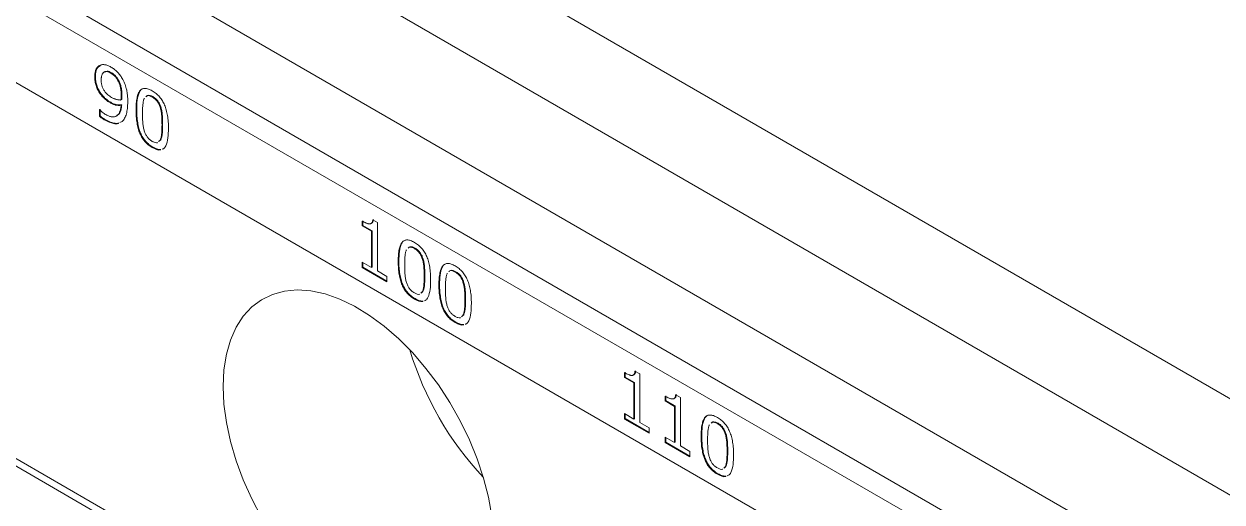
# Model space of a CAD drawing. Header units: millimetres. Extents: x 2 to 278, y 1 to 215.
# Drawn here: x 234.97 to 256.51, y 170.67 to 179.25 of the extents above; entities that cross this region are included whole.
import ezdxf

# ---------------------------------------------------------------- set-up
doc = ezdxf.new("R2010")
doc.units = ezdxf.units.MM

msp = doc.modelspace()

# ---------------------------------------------------------------- linework, layer by layer
at = {"color": 7, "linetype": 'Continuous', "lineweight": 0}
for p, q in [((198.208, 206.26), (268.919, 165.44)), ((196.711, 205.396), (267.422, 164.576)), ((194.077, 203.654), (264.788, 162.834)), ((193.718, 203.447), (264.429, 162.626)), ((196.711, 203.437), (267.422, 162.616)), ((193.718, 201.926), (264.429, 161.105)), ((193.718, 195.04), (264.429, 154.22)), ((193.838, 195.109), (264.548, 154.289)), ((236.42, 178.396), (236.405, 178.387)), ((236.54, 178.378), (236.528, 178.371)), ((236.238, 178.309), (236.25, 178.315)), ((236.661, 178.253), (236.649, 178.246)), ((236.337, 178), (236.349, 178.007)), ((236.727, 177.956), (236.715, 177.949)), ((237.284, 177.948), (237.272, 177.941)), ((236.323, 177.717), (236.328, 177.714)), ((236.323, 177.597), (236.323, 177.717)), ((236.335, 177.604), (236.335, 177.724)), ((236.514, 177.84), (236.526, 177.846)), ((236.725, 177.895), (236.713, 177.888)), ((236.713, 177.794), (236.725, 177.801)), ((236.981, 177.711), (236.993, 177.717)), ((237.425, 177.765), (237.413, 177.758)), ((236.323, 177.597), (236.335, 177.604)), ((236.424, 177.524), (236.436, 177.531)), ((236.624, 177.597), (236.639, 177.605)), ((236.732, 177.503), (236.69, 177.481)), ((237.459, 177.449), (237.448, 177.442)), ((237.387, 177.14), (237.414, 177.165)), ((237.399, 177.146), (237.426, 177.172)), ((237.426, 177.172), (237.414, 177.165)), ((237.272, 177.034), (237.284, 177.041)), ((237.485, 177.019), (237.463, 177.01)), ((241.048, 175.627), (241.048, 175.713)), ((241.048, 175.627), (241.06, 175.634)), ((241.217, 175.529), (241.048, 175.627)), ((241.06, 175.634), (241.06, 175.719)), ((241.229, 175.536), (241.06, 175.634)), ((241.238, 175.738), (241.323, 175.688)), ((241.323, 175.688), (241.323, 174.818)), ((241.217, 175.529), (241.229, 175.536)), ((241.217, 174.879), (241.217, 175.529)), ((241.229, 174.886), (241.229, 175.536)), ((241.998, 175.226), (241.986, 175.22)), ((241.048, 174.977), (241.217, 174.879)), ((241.048, 174.879), (241.048, 174.977)), ((241.06, 174.886), (241.06, 174.971)), ((241.695, 174.989), (241.707, 174.996)), ((242.139, 175.044), (242.127, 175.037)), ((241.048, 174.879), (241.06, 174.886)), ((241.493, 174.622), (241.048, 174.879)), ((241.493, 174.636), (241.06, 174.886)), ((241.217, 174.879), (241.229, 174.886)), ((241.323, 174.818), (241.493, 174.72)), ((241.493, 174.72), (241.493, 174.622)), ((242.174, 174.728), (242.162, 174.721)), ((242.731, 174.804), (242.719, 174.797)), ((242.427, 174.567), (242.439, 174.574)), ((242.871, 174.621), (242.859, 174.614)), ((241.986, 174.313), (241.998, 174.32)), ((242.101, 174.418), (242.128, 174.444)), ((242.113, 174.425), (242.14, 174.451)), ((242.14, 174.451), (242.128, 174.444)), ((242.199, 174.297), (242.177, 174.289)), ((242.906, 174.305), (242.894, 174.298)), ((242.719, 173.89), (242.731, 173.897)), ((242.833, 173.996), (242.86, 174.021)), ((242.845, 174.003), (242.872, 174.028)), ((242.872, 174.028), (242.86, 174.021)), ((242.931, 173.875), (242.909, 173.866)), ((245.762, 172.905), (245.762, 172.991)), ((245.774, 172.912), (245.774, 172.998)), ((245.952, 173.016), (246.037, 172.967)), ((245.762, 172.905), (245.774, 172.912)), ((245.931, 172.807), (245.762, 172.905)), ((245.943, 172.814), (245.774, 172.912)), ((245.931, 172.807), (245.943, 172.814)), ((245.931, 172.158), (245.931, 172.807)), ((245.943, 172.165), (245.943, 172.814)), ((246.037, 172.967), (246.037, 172.097)), ((246.494, 172.483), (246.494, 172.569)), ((246.506, 172.49), (246.506, 172.576)), ((246.684, 172.594), (246.77, 172.544)), ((246.77, 172.544), (246.77, 171.674)), ((246.494, 172.483), (246.506, 172.49)), ((246.663, 172.385), (246.494, 172.483)), ((246.675, 172.392), (246.506, 172.49)), ((246.663, 172.385), (246.675, 172.392)), ((246.663, 171.736), (246.663, 172.385)), ((246.675, 171.742), (246.675, 172.392)), ((245.762, 172.256), (245.931, 172.158)), ((245.762, 172.158), (245.762, 172.256)), ((245.762, 172.158), (245.774, 172.165)), ((246.207, 171.901), (245.762, 172.158)), ((245.774, 172.165), (245.774, 172.249)), ((246.207, 171.915), (245.774, 172.165)), ((245.931, 172.158), (245.943, 172.165)), ((246.037, 172.097), (246.207, 171.999)), ((246.207, 171.999), (246.207, 171.901)), ((247.445, 172.082), (247.433, 172.076)), ((247.585, 171.9), (247.574, 171.893)), ((246.494, 171.834), (246.663, 171.736)), ((246.494, 171.735), (246.494, 171.834)), ((246.494, 171.735), (246.506, 171.742)), ((246.939, 171.478), (246.494, 171.735)), ((246.506, 171.742), (246.506, 171.827)), ((246.939, 171.492), (246.506, 171.742)), ((246.663, 171.736), (246.675, 171.742)), ((247.141, 171.845), (247.153, 171.852)), ((246.77, 171.674), (246.939, 171.576)), ((246.939, 171.576), (246.939, 171.478)), ((247.62, 171.584), (247.608, 171.577)), ((247.547, 171.274), (247.574, 171.3)), ((247.559, 171.281), (247.586, 171.307)), ((247.586, 171.307), (247.574, 171.3)), ((247.433, 171.169), (247.445, 171.176)), ((247.645, 171.153), (247.623, 171.145))]:
    msp.add_line(p, q, dxfattribs=at)
at = {"color": 7, "linetype": 'Continuous', "lineweight": 0, "flags": 128}
for points in [[(243.376, 170.416), (243.317, 170.752), (243.23, 171.095), (243.116, 171.44), (242.976, 171.785), (242.811, 172.124), (242.624, 172.453), (242.418, 172.769), (242.194, 173.068), (241.955, 173.345), (241.704, 173.598), (241.444, 173.824), (241.179, 174.02), (240.911, 174.183), (240.644, 174.311), (240.382, 174.404), (240.126, 174.459), (239.881, 174.476), (239.649, 174.456), (239.433, 174.397), (239.236, 174.301), (239.06, 174.17), (238.907, 174.004), (238.78, 173.805), (238.679, 173.577), (238.606, 173.321), (238.562, 173.042), (238.548, 172.742)], [(238.548, 172.742), (238.562, 172.424), (238.606, 172.094), (238.679, 171.754), (238.78, 171.409), (238.907, 171.064), (239.06, 170.722), (239.236, 170.387)]]:
    msp.add_lwpolyline(points, dxfattribs=at)
at = {"color": 7, "linetype": 'Continuous', "lineweight": 0}
msp.add_arc((247.428, 175.062), 5.769, 196.7429, 223.2517, dxfattribs=at)
for points, knots in [([(236.238, 178.309), (236.238, 178.321), (236.239, 178.344), (236.243, 178.377), (236.249, 178.407), (236.259, 178.433), (236.271, 178.456), (236.285, 178.476), (236.302, 178.493), (236.322, 178.505), (236.344, 178.515), (236.367, 178.521), (236.391, 178.524), (236.416, 178.522), (236.443, 178.518), (236.471, 178.509), (236.499, 178.497), (236.519, 178.486), (236.529, 178.48)], [0, 0, 0, 0, 0.068808, 0.134894, 0.198823, 0.261213, 0.322258, 0.383604, 0.444976, 0.5078, 0.570453, 0.631475, 0.691657, 0.751428, 0.81167, 0.872995, 0.935485, 1, 1, 1, 1]), ([(236.25, 178.315), (236.253, 178.365), (236.259, 178.453), (236.312, 178.488), (236.335, 178.504)], [0, 0, 0, 0, 0.563738, 1, 1, 1, 1]), ([(236.528, 178.371), (236.521, 178.374), (236.508, 178.381), (236.49, 178.389), (236.472, 178.395), (236.456, 178.398), (236.441, 178.398), (236.426, 178.397), (236.413, 178.392), (236.401, 178.385), (236.39, 178.376), (236.381, 178.364), (236.372, 178.351), (236.366, 178.334), (236.361, 178.316), (236.358, 178.294), (236.355, 178.271), (236.355, 178.255), (236.355, 178.246)], [0, 0, 0, 0, 0.0664, 0.129299, 0.189853, 0.248171, 0.305265, 0.362059, 0.419307, 0.476952, 0.535694, 0.594811, 0.655407, 0.717853, 0.783187, 0.851677, 0.924069, 1, 1, 1, 1]), ([(236.54, 178.378), (236.511, 178.392), (236.465, 178.416), (236.434, 178.396), (236.422, 178.388)], [0, 0, 0, 0, 0.620673, 1, 1, 1, 1]), ([(236.649, 178.246), (236.644, 178.253), (236.636, 178.267), (236.622, 178.287), (236.608, 178.305), (236.593, 178.321), (236.577, 178.335), (236.561, 178.348), (236.545, 178.361), (236.533, 178.367), (236.528, 178.371)], [0, 0, 0, 0, 0.133378, 0.261302, 0.38458, 0.504996, 0.624536, 0.746057, 0.871024, 1, 1, 1, 1]), ([(236.529, 178.48), (236.539, 178.474), (236.559, 178.463), (236.587, 178.442), (236.615, 178.419), (236.642, 178.394), (236.667, 178.367), (236.69, 178.338), (236.713, 178.307), (236.726, 178.286), (236.732, 178.275)], [0, 0, 0, 0, 0.133994, 0.264455, 0.390804, 0.515497, 0.638466, 0.75869, 0.8788, 1, 1, 1, 1]), ([(236.661, 178.253), (236.656, 178.26), (236.648, 178.274), (236.634, 178.294), (236.62, 178.312), (236.605, 178.328), (236.589, 178.342), (236.573, 178.355), (236.557, 178.368), (236.545, 178.374), (236.54, 178.378)], [0, 0, 0, 0, 0.133378, 0.261302, 0.38458, 0.504996, 0.624536, 0.746057, 0.871024, 1, 1, 1, 1]), ([(236.337, 178), (236.329, 178.011), (236.314, 178.034), (236.293, 178.07), (236.276, 178.108), (236.262, 178.146), (236.251, 178.185), (236.244, 178.225), (236.239, 178.267), (236.238, 178.294), (236.238, 178.309)], [0, 0, 0, 0, 0.119167, 0.235377, 0.352073, 0.46967, 0.590983, 0.718444, 0.854856, 1, 1, 1, 1]), ([(236.349, 178.007), (236.341, 178.018), (236.326, 178.041), (236.305, 178.077), (236.288, 178.115), (236.274, 178.153), (236.263, 178.192), (236.256, 178.232), (236.251, 178.274), (236.25, 178.301), (236.25, 178.315)], [0, 0, 0, 0, 0.119167, 0.235377, 0.352073, 0.46967, 0.590983, 0.718444, 0.854856, 1, 1, 1, 1]), ([(236.355, 178.246), (236.355, 178.236), (236.355, 178.217), (236.358, 178.188), (236.363, 178.162), (236.369, 178.136), (236.378, 178.112), (236.39, 178.087), (236.404, 178.062), (236.415, 178.046), (236.42, 178.038)], [0, 0, 0, 0, 0.152367, 0.290896, 0.416723, 0.531364, 0.641668, 0.755417, 0.874207, 1, 1, 1, 1]), ([(236.715, 177.949), (236.715, 177.957), (236.715, 177.973), (236.714, 177.997), (236.713, 178.02), (236.711, 178.042), (236.709, 178.064), (236.706, 178.084), (236.702, 178.103), (236.696, 178.128), (236.689, 178.156), (236.677, 178.188), (236.664, 178.218), (236.654, 178.237), (236.649, 178.246)], [0, 0, 0, 0, 0.089163, 0.17424, 0.254598, 0.331071, 0.403006, 0.471317, 0.535348, 0.595917, 0.708353, 0.811903, 0.90851, 1, 1, 1, 1]), ([(236.727, 177.956), (236.727, 177.964), (236.727, 177.98), (236.726, 178.004), (236.725, 178.027), (236.723, 178.049), (236.721, 178.071), (236.717, 178.091), (236.714, 178.11), (236.708, 178.134), (236.701, 178.163), (236.689, 178.195), (236.676, 178.225), (236.666, 178.244), (236.661, 178.253)], [0, 0, 0, 0, 0.089163, 0.17424, 0.254598, 0.331071, 0.403006, 0.471317, 0.535348, 0.595917, 0.708353, 0.811903, 0.90851, 1, 1, 1, 1]), ([(236.732, 178.275), (236.74, 178.261), (236.756, 178.232), (236.776, 178.187), (236.793, 178.14), (236.804, 178.1), (236.813, 178.066), (236.818, 178.039), (236.822, 178.011), (236.826, 177.982), (236.829, 177.952), (236.831, 177.921), (236.832, 177.888), (236.832, 177.866), (236.832, 177.855)], [0, 0, 0, 0, 0.100416, 0.203695, 0.311007, 0.423686, 0.483412, 0.546231, 0.612803, 0.682806, 0.756369, 0.833608, 0.914641, 1, 1, 1, 1]), ([(236.514, 177.84), (236.506, 177.845), (236.489, 177.854), (236.465, 177.87), (236.443, 177.887), (236.421, 177.905), (236.4, 177.925), (236.379, 177.947), (236.358, 177.972), (236.344, 177.991), (236.337, 178)], [0, 0, 0, 0, 0.134454, 0.262158, 0.384585, 0.501992, 0.618365, 0.739237, 0.865843, 1, 1, 1, 1]), ([(236.526, 177.846), (236.518, 177.851), (236.501, 177.861), (236.477, 177.877), (236.455, 177.894), (236.433, 177.912), (236.412, 177.931), (236.391, 177.954), (236.37, 177.979), (236.356, 177.997), (236.349, 178.007)], [0, 0, 0, 0, 0.134454, 0.262158, 0.384585, 0.501992, 0.618365, 0.739237, 0.865843, 1, 1, 1, 1]), ([(236.42, 178.038), (236.425, 178.032), (236.433, 178.021), (236.447, 178.006), (236.461, 177.991), (236.481, 177.974), (236.508, 177.954), (236.53, 177.941), (236.542, 177.934)], [0, 0, 0, 0, 0.118869, 0.237695, 0.354309, 0.473711, 0.724943, 1, 1, 1, 1]), ([(236.542, 177.934), (236.549, 177.93), (236.564, 177.921), (236.586, 177.912), (236.608, 177.903), (236.63, 177.897), (236.652, 177.892), (236.673, 177.888), (236.694, 177.887), (236.707, 177.888), (236.713, 177.888)], [0, 0, 0, 0, 0.12111, 0.244691, 0.368351, 0.495659, 0.623114, 0.749439, 0.874326, 1, 1, 1, 1]), ([(236.713, 177.888), (236.714, 177.893), (236.714, 177.902), (236.715, 177.915), (236.715, 177.931), (236.715, 177.942), (236.715, 177.949)], [0, 0, 0, 0, 0.22062, 0.441241, 0.689744, 1, 1, 1, 1]), ([(236.725, 177.895), (236.725, 177.9), (236.726, 177.909), (236.727, 177.922), (236.727, 177.938), (236.727, 177.949), (236.727, 177.956)], [0, 0, 0, 0, 0.22062, 0.441241, 0.689744, 1, 1, 1, 1]), ([(236.981, 177.711), (236.981, 177.731), (236.981, 177.772), (236.985, 177.829), (236.99, 177.88), (236.998, 177.926), (237.008, 177.966), (237.02, 178.002), (237.034, 178.031), (237.051, 178.055), (237.07, 178.073), (237.091, 178.087), (237.116, 178.094), (237.142, 178.096), (237.171, 178.093), (237.203, 178.084), (237.237, 178.071), (237.26, 178.058), (237.272, 178.051)], [0, 0, 0, 0, 0.090625, 0.17535, 0.254088, 0.327393, 0.395789, 0.459102, 0.517906, 0.573174, 0.625499, 0.676328, 0.726617, 0.777206, 0.828961, 0.882801, 0.939626, 1, 1, 1, 1]), ([(236.993, 177.717), (236.994, 177.775), (236.996, 177.89), (237.029, 178.01), (237.064, 178.073), (237.084, 178.08), (237.085, 178.081)], [0, 0, 0, 0, 0.396443, 0.791858, 0.989729, 1, 1, 1, 1]), ([(237.272, 177.941), (237.256, 177.949), (237.223, 177.966), (237.179, 177.972), (237.164, 177.953), (237.158, 177.946)], [0, 0, 0, 0, 0.378927, 0.756845, 1, 1, 1, 1]), ([(237.284, 177.948), (237.268, 177.956), (237.235, 177.973), (237.191, 177.978), (237.176, 177.96), (237.17, 177.953)], [0, 0, 0, 0, 0.378927, 0.756845, 1, 1, 1, 1]), ([(237.272, 178.051), (237.285, 178.044), (237.308, 178.029), (237.343, 178.004), (237.375, 177.975), (237.404, 177.945), (237.431, 177.911), (237.455, 177.875), (237.476, 177.837), (237.495, 177.796), (237.511, 177.753), (237.526, 177.707), (237.538, 177.658), (237.548, 177.607), (237.555, 177.552), (237.56, 177.495), (237.564, 177.436), (237.564, 177.396), (237.564, 177.375)], [0, 0, 0, 0, 0.061032, 0.118504, 0.173116, 0.225322, 0.276001, 0.32667, 0.377985, 0.430681, 0.486391, 0.54544, 0.608778, 0.67676, 0.749332, 0.827388, 0.910869, 1, 1, 1, 1]), ([(237.413, 177.758), (237.41, 177.768), (237.403, 177.787), (237.391, 177.816), (237.376, 177.841), (237.36, 177.866), (237.341, 177.888), (237.321, 177.908), (237.297, 177.926), (237.281, 177.936), (237.272, 177.941)], [0, 0, 0, 0, 0.1302457, 0.2525793, 0.3704464, 0.4852394, 0.6008352, 0.723405, 0.8556277, 1, 1, 1, 1]), ([(237.425, 177.765), (237.422, 177.775), (237.415, 177.794), (237.403, 177.822), (237.388, 177.848), (237.372, 177.872), (237.353, 177.894), (237.333, 177.914), (237.309, 177.933), (237.293, 177.943), (237.284, 177.948)], [0, 0, 0, 0, 0.1302457, 0.2525793, 0.3704464, 0.4852394, 0.6008352, 0.723405, 0.8556277, 1, 1, 1, 1]), ([(236.328, 177.714), (236.331, 177.711), (236.338, 177.704), (236.348, 177.694), (236.361, 177.683), (236.379, 177.666), (236.406, 177.646), (236.428, 177.632), (236.439, 177.625)], [0, 0, 0, 0, 0.0854733, 0.1840259, 0.2946434, 0.420733, 0.6982049, 1, 1, 1, 1]), ([(236.439, 177.625), (236.449, 177.62), (236.469, 177.609), (236.497, 177.597), (236.524, 177.588), (236.549, 177.583), (236.572, 177.582), (236.594, 177.585), (236.614, 177.591), (236.632, 177.601), (236.649, 177.614), (236.663, 177.63), (236.676, 177.65), (236.687, 177.672), (236.697, 177.698), (236.704, 177.727), (236.71, 177.759), (236.712, 177.782), (236.713, 177.794)], [0, 0, 0, 0, 0.067981, 0.132625, 0.194517, 0.254069, 0.312162, 0.369376, 0.426441, 0.484091, 0.542751, 0.601683, 0.662164, 0.724508, 0.789072, 0.856073, 0.926317, 1, 1, 1, 1]), ([(236.713, 177.794), (236.704, 177.793), (236.688, 177.791), (236.663, 177.791), (236.638, 177.793), (236.615, 177.797), (236.591, 177.804), (236.566, 177.813), (236.541, 177.825), (236.523, 177.835), (236.514, 177.84)], [0, 0, 0, 0, 0.141395, 0.274048, 0.39918, 0.516681, 0.632245, 0.750788, 0.872929, 1, 1, 1, 1]), ([(236.725, 177.801), (236.716, 177.8), (236.7, 177.798), (236.675, 177.798), (236.65, 177.8), (236.627, 177.804), (236.603, 177.811), (236.578, 177.82), (236.553, 177.832), (236.535, 177.841), (236.526, 177.846)], [0, 0, 0, 0, 0.141395, 0.274048, 0.39918, 0.516681, 0.632245, 0.750788, 0.872929, 1, 1, 1, 1]), ([(236.633, 177.614), (236.644, 177.617), (236.681, 177.627), (236.711, 177.7), (236.72, 177.767), (236.725, 177.801)], [0, 0, 0, 0, 0.17588, 0.587477, 1, 1, 1, 1]), ([(236.832, 177.855), (236.832, 177.835), (236.831, 177.794), (236.826, 177.737), (236.819, 177.685), (236.808, 177.637), (236.794, 177.595), (236.777, 177.558), (236.756, 177.527), (236.74, 177.511), (236.732, 177.503)], [0, 0, 0, 0, 0.14421, 0.281908, 0.414032, 0.540851, 0.662698, 0.779049, 0.891148, 1, 1, 1, 1]), ([(237.284, 177.041), (237.272, 177.049), (237.248, 177.063), (237.214, 177.089), (237.182, 177.117), (237.153, 177.147), (237.126, 177.18), (237.102, 177.216), (237.081, 177.254), (237.062, 177.294), (237.045, 177.338), (237.031, 177.383), (237.019, 177.432), (237.01, 177.484), (237.002, 177.538), (236.996, 177.596), (236.993, 177.656), (236.993, 177.696), (236.993, 177.717)], [0, 0, 0, 0, 0.060973, 0.118388, 0.172874, 0.22467, 0.275401, 0.32568, 0.376549, 0.428972, 0.484148, 0.542887, 0.606162, 0.674011, 0.747103, 0.82563, 0.909854, 1, 1, 1, 1]), ([(237.131, 177.92), (237.127, 177.914), (237.121, 177.899), (237.114, 177.873), (237.108, 177.843), (237.104, 177.809), (237.101, 177.771), (237.099, 177.731), (237.098, 177.688), (237.097, 177.658), (237.097, 177.643)], [0, 0, 0, 0, 0.092932, 0.195517, 0.308519, 0.432509, 0.565434, 0.704477, 0.849094, 1, 1, 1, 1]), ([(237.448, 177.442), (237.447, 177.458), (237.447, 177.489), (237.446, 177.535), (237.444, 177.578), (237.441, 177.618), (237.437, 177.656), (237.431, 177.691), (237.423, 177.725), (237.417, 177.748), (237.413, 177.758)], [0, 0, 0, 0, 0.1596511, 0.3085656, 0.4461934, 0.5739691, 0.6921584, 0.8020565, 0.9040987, 1, 1, 1, 1]), ([(237.459, 177.449), (237.459, 177.465), (237.459, 177.496), (237.458, 177.542), (237.456, 177.585), (237.453, 177.625), (237.449, 177.662), (237.443, 177.698), (237.435, 177.732), (237.429, 177.754), (237.425, 177.765)], [0, 0, 0, 0, 0.1596511, 0.3085656, 0.4461934, 0.5739691, 0.6921584, 0.8020565, 0.9040987, 1, 1, 1, 1]), ([(236.424, 177.524), (236.414, 177.53), (236.396, 177.541), (236.37, 177.559), (236.345, 177.577), (236.33, 177.59), (236.323, 177.597)], [0, 0, 0, 0, 0.2764668, 0.5392125, 0.7811165, 1, 1, 1, 1]), ([(236.436, 177.531), (236.426, 177.537), (236.408, 177.547), (236.381, 177.566), (236.357, 177.584), (236.342, 177.597), (236.335, 177.604)], [0, 0, 0, 0, 0.2764668, 0.5392125, 0.7811165, 1, 1, 1, 1]), ([(236.666, 177.468), (236.664, 177.467), (236.64, 177.454), (236.558, 177.46), (236.474, 177.5), (236.424, 177.524)], [0, 0, 0, 0, 0.025332, 0.404819, 1, 1, 1, 1]), ([(236.673, 177.473), (236.667, 177.471), (236.648, 177.468), (236.623, 177.467), (236.597, 177.469), (236.576, 177.473), (236.555, 177.478), (236.533, 177.485), (236.51, 177.494), (236.486, 177.505), (236.461, 177.517), (236.444, 177.526), (236.436, 177.531)], [0.28, 0.28, 0.28, 0.28, 0.3495645, 0.468959, 0.5298199, 0.5921472, 0.6554225, 0.7206339, 0.7870735, 0.8559334, 0.9268521, 1, 1, 1, 1]), ([(237.272, 177.034), (237.26, 177.042), (237.236, 177.056), (237.202, 177.082), (237.17, 177.11), (237.141, 177.141), (237.114, 177.173), (237.09, 177.209), (237.069, 177.247), (237.05, 177.288), (237.033, 177.331), (237.019, 177.377), (237.007, 177.425), (236.998, 177.477), (236.99, 177.531), (236.984, 177.589), (236.981, 177.649), (236.981, 177.69), (236.981, 177.711)], [0, 0, 0, 0, 0.060973, 0.118388, 0.172874, 0.22467, 0.275401, 0.32568, 0.376549, 0.428972, 0.484148, 0.542887, 0.606162, 0.674011, 0.747103, 0.82563, 0.909854, 1, 1, 1, 1]), ([(237.097, 177.643), (237.097, 177.627), (237.098, 177.596), (237.099, 177.55), (237.101, 177.509), (237.103, 177.47), (237.107, 177.434), (237.113, 177.399), (237.12, 177.365), (237.127, 177.342), (237.13, 177.331)], [0, 0, 0, 0, 0.164101, 0.31475, 0.45075, 0.57345, 0.686482, 0.794892, 0.899373, 1, 1, 1, 1]), ([(237.13, 177.331), (237.133, 177.321), (237.139, 177.302), (237.152, 177.274), (237.166, 177.247), (237.182, 177.223), (237.201, 177.2), (237.222, 177.179), (237.247, 177.16), (237.264, 177.15), (237.272, 177.145)], [0, 0, 0, 0, 0.127933, 0.248979, 0.364498, 0.478623, 0.594752, 0.717986, 0.852152, 1, 1, 1, 1]), ([(237.414, 177.165), (237.417, 177.173), (237.423, 177.188), (237.431, 177.214), (237.436, 177.243), (237.441, 177.275), (237.444, 177.311), (237.446, 177.351), (237.447, 177.395), (237.447, 177.426), (237.448, 177.442)], [0, 0, 0, 0, 0.097892, 0.201849, 0.31108, 0.427473, 0.552815, 0.689917, 0.838949, 1, 1, 1, 1]), ([(237.426, 177.172), (237.429, 177.18), (237.435, 177.195), (237.443, 177.221), (237.448, 177.25), (237.453, 177.282), (237.456, 177.318), (237.458, 177.358), (237.459, 177.402), (237.459, 177.433), (237.459, 177.449)], [0, 0, 0, 0, 0.097892, 0.201849, 0.31108, 0.427473, 0.552815, 0.689917, 0.838949, 1, 1, 1, 1]), ([(237.564, 177.375), (237.563, 177.318), (237.56, 177.203), (237.529, 177.08), (237.487, 177.015), (237.459, 177.006), (237.451, 177.003)], [0, 0, 0, 0, 0.369511, 0.738082, 0.922494, 1, 1, 1, 1]), ([(237.272, 177.145), (237.289, 177.137), (237.321, 177.121), (237.358, 177.112), (237.369, 177.122), (237.369, 177.123)], [0, 0, 0, 0, 0.4820104, 0.9627625, 1, 1, 1, 1]), ([(237.426, 176.994), (237.423, 176.993), (237.382, 176.976), (237.325, 177.006), (237.272, 177.034)], [0, 0, 0, 0, 0.06744, 1, 1, 1, 1]), ([(237.429, 176.997), (237.424, 176.997), (237.41, 176.997), (237.385, 176.999), (237.354, 177.008), (237.32, 177.022), (237.296, 177.035), (237.284, 177.041)], [0.75, 0.75, 0.75, 0.75, 0.7778855, 0.8296186, 0.8834366, 0.9399256, 1, 1, 1, 1]), ([(241.048, 175.713), (241.059, 175.706), (241.084, 175.693), (241.115, 175.679), (241.139, 175.67), (241.156, 175.665), (241.169, 175.662), (241.178, 175.662), (241.181, 175.662)], [0, 0, 0, 0, 0.2620826, 0.5428247, 0.6807494, 0.8016023, 0.907794, 1, 1, 1, 1]), ([(241.181, 175.662), (241.185, 175.662), (241.193, 175.663), (241.204, 175.667), (241.213, 175.672), (241.221, 175.68), (241.228, 175.69), (241.233, 175.703), (241.236, 175.719), (241.237, 175.731), (241.238, 175.738)], [0, 0, 0, 0, 0.1225695, 0.2407062, 0.3540168, 0.4683527, 0.5852926, 0.709986, 0.8490289, 1, 1, 1, 1]), ([(241.208, 175.673), (241.212, 175.674), (241.225, 175.676), (241.244, 175.697), (241.247, 175.726), (241.25, 175.744)], [0, 0, 0, 0, 0.1397145, 0.4747054, 1, 1, 1, 1]), ([(241.695, 174.989), (241.695, 175.01), (241.695, 175.05), (241.699, 175.107), (241.704, 175.159), (241.712, 175.205), (241.722, 175.245), (241.734, 175.28), (241.748, 175.309), (241.765, 175.334), (241.784, 175.352), (241.805, 175.365), (241.83, 175.372), (241.856, 175.375), (241.885, 175.372), (241.917, 175.363), (241.951, 175.349), (241.974, 175.336), (241.986, 175.33)], [0, 0, 0, 0, 0.090625, 0.17535, 0.254088, 0.327393, 0.395789, 0.459102, 0.517906, 0.573174, 0.625499, 0.676328, 0.726617, 0.777206, 0.828961, 0.882801, 0.939626, 1, 1, 1, 1]), ([(241.707, 174.996), (241.708, 175.054), (241.71, 175.169), (241.743, 175.288), (241.778, 175.351), (241.798, 175.359), (241.799, 175.359)], [0, 0, 0, 0, 0.396443, 0.791858, 0.989729, 1, 1, 1, 1]), ([(241.845, 175.199), (241.842, 175.192), (241.835, 175.178), (241.828, 175.152), (241.822, 175.122), (241.818, 175.088), (241.815, 175.05), (241.813, 175.009), (241.812, 174.966), (241.812, 174.937), (241.811, 174.922)], [0, 0, 0, 0, 0.092932, 0.195517, 0.308519, 0.432509, 0.565434, 0.704477, 0.849094, 1, 1, 1, 1]), ([(241.986, 175.22), (241.97, 175.228), (241.937, 175.244), (241.893, 175.25), (241.878, 175.232), (241.872, 175.225)], [0, 0, 0, 0, 0.378927, 0.756845, 1, 1, 1, 1]), ([(241.998, 175.226), (241.982, 175.235), (241.949, 175.251), (241.905, 175.257), (241.89, 175.239), (241.884, 175.232)], [0, 0, 0, 0, 0.378927, 0.756845, 1, 1, 1, 1]), ([(241.986, 175.33), (241.999, 175.322), (242.022, 175.308), (242.057, 175.282), (242.089, 175.254), (242.118, 175.223), (242.145, 175.19), (242.169, 175.154), (242.19, 175.116), (242.209, 175.075), (242.225, 175.032), (242.24, 174.985), (242.252, 174.937), (242.262, 174.885), (242.269, 174.831), (242.274, 174.774), (242.278, 174.714), (242.278, 174.674), (242.278, 174.654)], [0, 0, 0, 0, 0.061032, 0.118504, 0.173116, 0.225322, 0.276001, 0.32667, 0.377985, 0.430681, 0.486391, 0.54544, 0.608778, 0.67676, 0.749332, 0.827388, 0.910869, 1, 1, 1, 1]), ([(242.127, 175.037), (242.124, 175.047), (242.117, 175.066), (242.105, 175.094), (242.09, 175.12), (242.074, 175.144), (242.055, 175.166), (242.035, 175.186), (242.011, 175.204), (241.995, 175.214), (241.986, 175.22)], [0, 0, 0, 0, 0.130246, 0.252579, 0.370446, 0.485239, 0.600835, 0.723405, 0.855628, 1, 1, 1, 1]), ([(242.139, 175.044), (242.136, 175.054), (242.129, 175.073), (242.117, 175.101), (242.102, 175.127), (242.086, 175.151), (242.067, 175.173), (242.047, 175.193), (242.023, 175.211), (242.007, 175.221), (241.998, 175.226)], [0, 0, 0, 0, 0.130246, 0.252579, 0.370446, 0.485239, 0.600835, 0.723405, 0.855628, 1, 1, 1, 1]), ([(241.986, 174.313), (241.974, 174.32), (241.951, 174.335), (241.916, 174.361), (241.884, 174.389), (241.855, 174.419), (241.828, 174.452), (241.804, 174.488), (241.783, 174.526), (241.764, 174.566), (241.747, 174.609), (241.733, 174.655), (241.721, 174.704), (241.712, 174.755), (241.704, 174.81), (241.699, 174.867), (241.695, 174.928), (241.695, 174.968), (241.695, 174.989)], [0, 0, 0, 0, 0.060973, 0.118388, 0.172874, 0.22467, 0.275401, 0.32568, 0.376549, 0.428972, 0.484148, 0.542887, 0.606162, 0.674011, 0.747103, 0.82563, 0.909854, 1, 1, 1, 1]), ([(241.998, 174.32), (241.986, 174.327), (241.962, 174.342), (241.928, 174.367), (241.896, 174.395), (241.867, 174.426), (241.84, 174.459), (241.816, 174.495), (241.795, 174.533), (241.776, 174.573), (241.759, 174.616), (241.745, 174.662), (241.733, 174.711), (241.724, 174.762), (241.716, 174.817), (241.71, 174.874), (241.707, 174.934), (241.707, 174.975), (241.707, 174.996)], [0, 0, 0, 0, 0.060973, 0.118388, 0.172874, 0.22467, 0.275401, 0.32568, 0.376549, 0.428972, 0.484148, 0.542887, 0.606162, 0.674011, 0.747103, 0.82563, 0.909854, 1, 1, 1, 1]), ([(241.811, 174.922), (241.811, 174.906), (241.812, 174.874), (241.813, 174.829), (241.815, 174.787), (241.817, 174.749), (241.821, 174.713), (241.827, 174.678), (241.834, 174.644), (241.841, 174.621), (241.844, 174.61)], [0, 0, 0, 0, 0.164101, 0.31475, 0.45075, 0.57345, 0.686482, 0.794892, 0.899373, 1, 1, 1, 1]), ([(242.162, 174.721), (242.161, 174.737), (242.161, 174.768), (242.16, 174.814), (242.158, 174.856), (242.155, 174.896), (242.151, 174.934), (242.145, 174.97), (242.137, 175.004), (242.131, 175.026), (242.127, 175.037)], [0, 0, 0, 0, 0.159651, 0.308566, 0.446193, 0.573969, 0.692158, 0.802057, 0.904099, 1, 1, 1, 1]), ([(242.174, 174.728), (242.173, 174.744), (242.173, 174.775), (242.172, 174.82), (242.17, 174.863), (242.167, 174.903), (242.163, 174.941), (242.157, 174.977), (242.149, 175.011), (242.143, 175.033), (242.139, 175.044)], [0, 0, 0, 0, 0.159651, 0.308566, 0.446193, 0.573969, 0.692158, 0.802057, 0.904099, 1, 1, 1, 1]), ([(242.427, 174.567), (242.427, 174.587), (242.427, 174.628), (242.431, 174.685), (242.436, 174.736), (242.444, 174.782), (242.454, 174.823), (242.466, 174.858), (242.48, 174.887), (242.497, 174.911), (242.516, 174.929), (242.537, 174.943), (242.562, 174.95), (242.588, 174.952), (242.617, 174.949), (242.649, 174.94), (242.683, 174.927), (242.706, 174.914), (242.719, 174.907)], [0, 0, 0, 0, 0.090625, 0.17535, 0.254088, 0.327393, 0.395789, 0.459102, 0.517906, 0.573174, 0.625499, 0.676328, 0.726617, 0.777206, 0.828961, 0.882801, 0.939626, 1, 1, 1, 1]), ([(242.439, 174.574), (242.44, 174.631), (242.442, 174.746), (242.475, 174.866), (242.51, 174.929), (242.53, 174.936), (242.531, 174.937)], [0, 0, 0, 0, 0.396443, 0.791858, 0.989729, 1, 1, 1, 1]), ([(242.128, 174.444), (242.131, 174.451), (242.137, 174.466), (242.145, 174.492), (242.151, 174.521), (242.155, 174.554), (242.158, 174.59), (242.16, 174.63), (242.161, 174.674), (242.161, 174.705), (242.162, 174.721)], [0, 0, 0, 0, 0.097892, 0.201849, 0.31108, 0.427473, 0.552815, 0.689917, 0.838949, 1, 1, 1, 1]), ([(242.14, 174.451), (242.143, 174.458), (242.149, 174.473), (242.157, 174.499), (242.163, 174.528), (242.167, 174.561), (242.17, 174.597), (242.172, 174.637), (242.173, 174.681), (242.173, 174.712), (242.174, 174.728)], [0, 0, 0, 0, 0.097892, 0.201849, 0.31108, 0.427473, 0.552815, 0.689917, 0.838949, 1, 1, 1, 1]), ([(242.577, 174.776), (242.574, 174.77), (242.567, 174.755), (242.56, 174.729), (242.554, 174.699), (242.55, 174.665), (242.547, 174.627), (242.545, 174.587), (242.544, 174.544), (242.544, 174.514), (242.544, 174.499)], [0, 0, 0, 0, 0.092932, 0.195517, 0.308519, 0.432509, 0.565434, 0.704477, 0.849094, 1, 1, 1, 1]), ([(242.719, 174.797), (242.702, 174.805), (242.669, 174.822), (242.625, 174.828), (242.61, 174.809), (242.605, 174.802)], [0, 0, 0, 0, 0.378927, 0.756845, 1, 1, 1, 1]), ([(242.731, 174.804), (242.714, 174.812), (242.681, 174.829), (242.637, 174.834), (242.622, 174.816), (242.617, 174.809)], [0, 0, 0, 0, 0.378927, 0.756845, 1, 1, 1, 1]), ([(242.719, 174.907), (242.731, 174.9), (242.755, 174.885), (242.789, 174.86), (242.821, 174.831), (242.85, 174.801), (242.877, 174.767), (242.901, 174.731), (242.922, 174.693), (242.941, 174.652), (242.958, 174.609), (242.972, 174.563), (242.984, 174.514), (242.994, 174.463), (243.001, 174.408), (243.007, 174.352), (243.01, 174.292), (243.01, 174.252), (243.01, 174.231)], [0, 0, 0, 0, 0.061032, 0.118504, 0.173116, 0.225322, 0.276001, 0.32667, 0.377985, 0.430681, 0.486391, 0.54544, 0.608778, 0.67676, 0.749332, 0.827388, 0.910869, 1, 1, 1, 1]), ([(242.859, 174.614), (242.856, 174.624), (242.849, 174.644), (242.837, 174.672), (242.822, 174.697), (242.806, 174.722), (242.788, 174.744), (242.767, 174.764), (242.743, 174.782), (242.727, 174.792), (242.719, 174.797)], [0, 0, 0, 0, 0.1302457, 0.2525793, 0.3704464, 0.4852394, 0.6008352, 0.723405, 0.8556277, 1, 1, 1, 1]), ([(242.871, 174.621), (242.868, 174.631), (242.861, 174.65), (242.849, 174.678), (242.834, 174.704), (242.818, 174.728), (242.8, 174.75), (242.779, 174.77), (242.755, 174.789), (242.739, 174.799), (242.731, 174.804)], [0, 0, 0, 0, 0.1302457, 0.2525793, 0.3704464, 0.4852394, 0.6008352, 0.723405, 0.8556277, 1, 1, 1, 1]), ([(241.844, 174.61), (241.847, 174.6), (241.854, 174.581), (241.866, 174.552), (241.88, 174.526), (241.896, 174.501), (241.915, 174.479), (241.936, 174.458), (241.961, 174.439), (241.978, 174.429), (241.986, 174.423)], [0, 0, 0, 0, 0.127933, 0.248979, 0.364498, 0.478623, 0.594752, 0.717986, 0.852152, 1, 1, 1, 1]), ([(242.278, 174.654), (242.277, 174.596), (242.274, 174.482), (242.243, 174.359), (242.201, 174.293), (242.173, 174.285), (242.165, 174.282)], [0, 0, 0, 0, 0.369511, 0.738082, 0.922494, 1, 1, 1, 1]), ([(242.719, 173.89), (242.706, 173.898), (242.683, 173.912), (242.648, 173.938), (242.616, 173.966), (242.587, 173.997), (242.56, 174.029), (242.536, 174.065), (242.515, 174.103), (242.496, 174.144), (242.48, 174.187), (242.465, 174.233), (242.453, 174.281), (242.444, 174.333), (242.436, 174.387), (242.431, 174.445), (242.427, 174.505), (242.427, 174.546), (242.427, 174.567)], [0, 0, 0, 0, 0.060973, 0.118388, 0.172874, 0.22467, 0.275401, 0.32568, 0.376549, 0.428972, 0.484148, 0.542887, 0.606162, 0.674011, 0.747103, 0.82563, 0.909854, 1, 1, 1, 1]), ([(242.731, 173.897), (242.718, 173.905), (242.695, 173.919), (242.66, 173.945), (242.628, 173.973), (242.599, 174.003), (242.572, 174.036), (242.548, 174.072), (242.527, 174.11), (242.508, 174.151), (242.491, 174.194), (242.477, 174.239), (242.465, 174.288), (242.456, 174.34), (242.448, 174.394), (242.443, 174.452), (242.439, 174.512), (242.439, 174.553), (242.439, 174.574)], [0, 0, 0, 0, 0.060973, 0.118388, 0.172874, 0.22467, 0.275401, 0.32568, 0.376549, 0.428972, 0.484148, 0.542887, 0.606162, 0.674011, 0.747103, 0.82563, 0.909854, 1, 1, 1, 1]), ([(242.544, 174.499), (242.544, 174.483), (242.544, 174.452), (242.545, 174.406), (242.547, 174.365), (242.549, 174.326), (242.553, 174.29), (242.559, 174.255), (242.566, 174.221), (242.573, 174.199), (242.576, 174.187)], [0, 0, 0, 0, 0.164101, 0.31475, 0.45075, 0.57345, 0.686482, 0.794892, 0.899373, 1, 1, 1, 1]), ([(242.894, 174.298), (242.894, 174.314), (242.893, 174.345), (242.892, 174.391), (242.89, 174.434), (242.887, 174.474), (242.883, 174.512), (242.877, 174.547), (242.869, 174.581), (242.863, 174.604), (242.859, 174.614)], [0, 0, 0, 0, 0.1596511, 0.3085656, 0.4461934, 0.5739691, 0.6921584, 0.8020565, 0.9040987, 1, 1, 1, 1]), ([(242.906, 174.305), (242.905, 174.321), (242.905, 174.352), (242.904, 174.398), (242.902, 174.441), (242.899, 174.481), (242.895, 174.518), (242.889, 174.554), (242.881, 174.588), (242.875, 174.61), (242.871, 174.621)], [0, 0, 0, 0, 0.1596511, 0.3085656, 0.4461934, 0.5739691, 0.6921584, 0.8020565, 0.9040987, 1, 1, 1, 1]), ([(241.986, 174.423), (242.003, 174.415), (242.035, 174.4), (242.072, 174.39), (242.083, 174.401), (242.083, 174.402)], [0, 0, 0, 0, 0.48201, 0.962763, 1, 1, 1, 1]), ([(242.14, 174.272), (242.137, 174.271), (242.096, 174.254), (242.04, 174.285), (241.986, 174.313)], [0, 0, 0, 0, 0.06744, 1, 1, 1, 1]), ([(242.143, 174.276), (242.138, 174.276), (242.124, 174.275), (242.099, 174.278), (242.068, 174.287), (242.034, 174.3), (242.011, 174.313), (241.998, 174.32)], [0.75, 0.75, 0.75, 0.75, 0.7778855, 0.8296186, 0.8834366, 0.9399256, 1, 1, 1, 1]), ([(242.86, 174.021), (242.863, 174.029), (242.87, 174.044), (242.877, 174.07), (242.883, 174.099), (242.887, 174.131), (242.89, 174.167), (242.892, 174.207), (242.893, 174.251), (242.894, 174.282), (242.894, 174.298)], [0, 0, 0, 0, 0.097892, 0.201849, 0.31108, 0.427473, 0.552815, 0.689917, 0.838949, 1, 1, 1, 1]), ([(242.872, 174.028), (242.875, 174.036), (242.881, 174.051), (242.889, 174.077), (242.895, 174.106), (242.899, 174.138), (242.902, 174.174), (242.904, 174.214), (242.905, 174.258), (242.905, 174.289), (242.906, 174.305)], [0, 0, 0, 0, 0.097892, 0.201849, 0.31108, 0.427473, 0.552815, 0.689917, 0.838949, 1, 1, 1, 1]), ([(242.576, 174.187), (242.579, 174.177), (242.586, 174.158), (242.598, 174.13), (242.612, 174.103), (242.628, 174.079), (242.647, 174.056), (242.668, 174.035), (242.693, 174.016), (242.71, 174.006), (242.719, 174.001)], [0, 0, 0, 0, 0.127933, 0.248979, 0.364498, 0.478623, 0.594752, 0.717986, 0.852152, 1, 1, 1, 1]), ([(243.01, 174.231), (243.009, 174.174), (243.006, 174.059), (242.976, 173.936), (242.934, 173.871), (242.905, 173.862), (242.897, 173.859)], [0, 0, 0, 0, 0.369511, 0.738082, 0.922494, 1, 1, 1, 1]), ([(242.719, 174.001), (242.735, 173.993), (242.767, 173.977), (242.804, 173.968), (242.815, 173.978), (242.815, 173.979)], [0, 0, 0, 0, 0.4820104, 0.9627625, 1, 1, 1, 1]), ([(242.872, 173.85), (242.869, 173.849), (242.828, 173.832), (242.772, 173.862), (242.719, 173.89)], [0, 0, 0, 0, 0.06744, 1, 1, 1, 1]), ([(242.875, 173.853), (242.871, 173.853), (242.856, 173.853), (242.831, 173.855), (242.8, 173.864), (242.766, 173.878), (242.743, 173.891), (242.731, 173.897)], [0.75, 0.75, 0.75, 0.75, 0.7778855, 0.8296186, 0.8834366, 0.9399256, 1, 1, 1, 1]), ([(245.762, 172.991), (245.774, 172.985), (245.798, 172.971), (245.829, 172.958), (245.853, 172.949), (245.87, 172.944), (245.883, 172.941), (245.892, 172.941), (245.895, 172.941)], [0, 0, 0, 0, 0.262083, 0.542825, 0.680749, 0.801602, 0.907794, 1, 1, 1, 1]), ([(245.895, 172.941), (245.899, 172.941), (245.907, 172.942), (245.918, 172.946), (245.927, 172.951), (245.935, 172.959), (245.942, 172.969), (245.947, 172.982), (245.95, 172.998), (245.951, 173.01), (245.952, 173.016)], [0, 0, 0, 0, 0.122569, 0.240706, 0.354017, 0.468353, 0.585293, 0.709986, 0.849029, 1, 1, 1, 1]), ([(245.922, 172.952), (245.926, 172.952), (245.939, 172.955), (245.958, 172.975), (245.961, 173.005), (245.964, 173.023)], [0, 0, 0, 0, 0.139714, 0.474705, 1, 1, 1, 1]), ([(246.494, 172.569), (246.506, 172.562), (246.53, 172.549), (246.561, 172.535), (246.585, 172.526), (246.602, 172.521), (246.616, 172.518), (246.624, 172.518), (246.627, 172.518)], [0, 0, 0, 0, 0.2620826, 0.5428247, 0.6807494, 0.8016023, 0.907794, 1, 1, 1, 1]), ([(246.627, 172.518), (246.631, 172.518), (246.639, 172.519), (246.65, 172.523), (246.659, 172.529), (246.667, 172.536), (246.674, 172.546), (246.679, 172.559), (246.682, 172.575), (246.683, 172.587), (246.684, 172.594)], [0, 0, 0, 0, 0.1225695, 0.2407062, 0.3540168, 0.4683527, 0.5852926, 0.709986, 0.8490289, 1, 1, 1, 1]), ([(246.654, 172.529), (246.658, 172.53), (246.671, 172.532), (246.69, 172.553), (246.694, 172.582), (246.696, 172.601)], [0, 0, 0, 0, 0.1397145, 0.4747054, 1, 1, 1, 1]), ([(247.141, 171.845), (247.141, 171.866), (247.141, 171.907), (247.145, 171.963), (247.15, 172.015), (247.158, 172.061), (247.168, 172.101), (247.18, 172.136), (247.194, 172.165), (247.211, 172.19), (247.23, 172.208), (247.251, 172.221), (247.276, 172.228), (247.302, 172.231), (247.331, 172.228), (247.363, 172.219), (247.397, 172.205), (247.42, 172.193), (247.433, 172.186)], [0, 0, 0, 0, 0.090625, 0.17535, 0.254088, 0.327393, 0.395789, 0.459102, 0.517906, 0.573174, 0.625499, 0.676328, 0.726617, 0.777206, 0.828961, 0.882801, 0.939626, 1, 1, 1, 1]), ([(247.153, 171.852), (247.154, 171.91), (247.156, 172.025), (247.189, 172.144), (247.224, 172.207), (247.244, 172.215), (247.245, 172.215)], [0, 0, 0, 0, 0.396443, 0.791858, 0.989729, 1, 1, 1, 1]), ([(247.433, 172.186), (247.445, 172.178), (247.469, 172.164), (247.503, 172.138), (247.535, 172.11), (247.564, 172.079), (247.591, 172.046), (247.615, 172.01), (247.636, 171.972), (247.655, 171.931), (247.672, 171.888), (247.686, 171.842), (247.698, 171.793), (247.708, 171.741), (247.715, 171.687), (247.721, 171.63), (247.724, 171.57), (247.724, 171.53), (247.724, 171.51)], [0, 0, 0, 0, 0.0610324, 0.1185041, 0.1731157, 0.2253216, 0.2760008, 0.3266701, 0.377985, 0.4306815, 0.4863913, 0.5454405, 0.6087782, 0.6767602, 0.749332, 0.8273877, 0.910869, 1, 1, 1, 1]), ([(247.291, 172.055), (247.288, 172.048), (247.281, 172.034), (247.274, 172.008), (247.268, 171.978), (247.264, 171.944), (247.261, 171.906), (247.259, 171.865), (247.258, 171.822), (247.258, 171.793), (247.258, 171.778)], [0, 0, 0, 0, 0.092932, 0.195517, 0.308519, 0.432509, 0.565434, 0.704477, 0.849094, 1, 1, 1, 1]), ([(247.433, 172.076), (247.416, 172.084), (247.383, 172.1), (247.34, 172.106), (247.324, 172.088), (247.319, 172.081)], [0, 0, 0, 0, 0.378927, 0.756845, 1, 1, 1, 1]), ([(247.445, 172.082), (247.428, 172.091), (247.395, 172.107), (247.351, 172.113), (247.336, 172.095), (247.331, 172.088)], [0, 0, 0, 0, 0.378927, 0.756845, 1, 1, 1, 1]), ([(247.574, 171.893), (247.57, 171.903), (247.563, 171.922), (247.551, 171.95), (247.536, 171.976), (247.52, 172), (247.502, 172.022), (247.481, 172.042), (247.457, 172.06), (247.441, 172.07), (247.433, 172.076)], [0, 0, 0, 0, 0.130246, 0.252579, 0.370446, 0.485239, 0.600835, 0.723405, 0.855628, 1, 1, 1, 1]), ([(247.585, 171.9), (247.582, 171.91), (247.575, 171.929), (247.563, 171.957), (247.548, 171.983), (247.532, 172.007), (247.514, 172.029), (247.493, 172.049), (247.469, 172.067), (247.453, 172.077), (247.445, 172.082)], [0, 0, 0, 0, 0.130246, 0.252579, 0.370446, 0.485239, 0.600835, 0.723405, 0.855628, 1, 1, 1, 1]), ([(247.62, 171.584), (247.62, 171.6), (247.619, 171.631), (247.618, 171.676), (247.616, 171.719), (247.613, 171.759), (247.609, 171.797), (247.603, 171.833), (247.595, 171.867), (247.589, 171.889), (247.585, 171.9)], [0, 0, 0, 0, 0.159651, 0.308566, 0.446193, 0.573969, 0.692158, 0.802057, 0.904099, 1, 1, 1, 1]), ([(247.433, 171.169), (247.42, 171.176), (247.397, 171.191), (247.362, 171.217), (247.33, 171.245), (247.301, 171.275), (247.274, 171.308), (247.25, 171.344), (247.229, 171.382), (247.21, 171.422), (247.194, 171.465), (247.179, 171.511), (247.167, 171.56), (247.158, 171.611), (247.15, 171.666), (247.145, 171.723), (247.142, 171.784), (247.141, 171.824), (247.141, 171.845)], [0, 0, 0, 0, 0.060973, 0.118388, 0.172874, 0.22467, 0.275401, 0.32568, 0.376549, 0.428972, 0.484148, 0.542887, 0.606162, 0.674011, 0.747103, 0.82563, 0.909854, 1, 1, 1, 1]), ([(247.445, 171.176), (247.432, 171.183), (247.409, 171.198), (247.374, 171.224), (247.342, 171.251), (247.313, 171.282), (247.286, 171.315), (247.262, 171.351), (247.241, 171.389), (247.222, 171.429), (247.206, 171.472), (247.191, 171.518), (247.179, 171.567), (247.17, 171.618), (247.162, 171.673), (247.157, 171.73), (247.154, 171.791), (247.153, 171.831), (247.153, 171.852)], [0, 0, 0, 0, 0.060973, 0.118388, 0.172874, 0.22467, 0.275401, 0.32568, 0.376549, 0.428972, 0.484148, 0.542887, 0.606162, 0.674011, 0.747103, 0.82563, 0.909854, 1, 1, 1, 1]), ([(247.258, 171.778), (247.258, 171.762), (247.258, 171.73), (247.259, 171.685), (247.261, 171.643), (247.263, 171.605), (247.267, 171.569), (247.273, 171.534), (247.28, 171.5), (247.287, 171.477), (247.29, 171.466)], [0, 0, 0, 0, 0.164101, 0.31475, 0.45075, 0.57345, 0.686482, 0.794892, 0.899373, 1, 1, 1, 1]), ([(247.608, 171.577), (247.608, 171.593), (247.607, 171.624), (247.606, 171.67), (247.604, 171.712), (247.601, 171.752), (247.597, 171.79), (247.591, 171.826), (247.583, 171.86), (247.577, 171.882), (247.574, 171.893)], [0, 0, 0, 0, 0.159651, 0.308566, 0.446193, 0.573969, 0.692158, 0.802057, 0.904099, 1, 1, 1, 1]), ([(247.29, 171.466), (247.293, 171.456), (247.3, 171.437), (247.312, 171.408), (247.326, 171.382), (247.342, 171.357), (247.361, 171.335), (247.383, 171.314), (247.407, 171.295), (247.424, 171.285), (247.433, 171.279)], [0, 0, 0, 0, 0.127933, 0.248979, 0.364498, 0.478623, 0.594752, 0.717986, 0.852152, 1, 1, 1, 1]), ([(247.574, 171.3), (247.577, 171.307), (247.584, 171.322), (247.591, 171.348), (247.597, 171.377), (247.601, 171.41), (247.604, 171.446), (247.606, 171.486), (247.607, 171.53), (247.608, 171.561), (247.608, 171.577)], [0, 0, 0, 0, 0.097892, 0.201849, 0.31108, 0.427473, 0.552815, 0.689917, 0.838949, 1, 1, 1, 1]), ([(247.586, 171.307), (247.589, 171.314), (247.596, 171.329), (247.603, 171.355), (247.609, 171.384), (247.613, 171.417), (247.616, 171.453), (247.618, 171.493), (247.619, 171.537), (247.62, 171.568), (247.62, 171.584)], [0, 0, 0, 0, 0.097892, 0.201849, 0.31108, 0.427473, 0.552815, 0.689917, 0.838949, 1, 1, 1, 1]), ([(247.724, 171.51), (247.723, 171.452), (247.721, 171.338), (247.69, 171.215), (247.648, 171.149), (247.619, 171.141), (247.611, 171.138)], [0, 0, 0, 0, 0.369511, 0.738082, 0.922494, 1, 1, 1, 1]), ([(247.433, 171.279), (247.449, 171.271), (247.481, 171.256), (247.518, 171.246), (247.529, 171.257), (247.529, 171.258)], [0, 0, 0, 0, 0.48201, 0.962763, 1, 1, 1, 1]), ([(247.586, 171.128), (247.583, 171.127), (247.542, 171.11), (247.486, 171.141), (247.433, 171.169)], [0, 0, 0, 0, 0.06744, 1, 1, 1, 1]), ([(247.589, 171.132), (247.585, 171.132), (247.57, 171.131), (247.546, 171.134), (247.514, 171.143), (247.48, 171.156), (247.457, 171.169), (247.445, 171.176)], [0.75, 0.75, 0.75, 0.75, 0.7778855, 0.8296186, 0.8834366, 0.9399256, 1, 1, 1, 1])]:
    msp.add_open_spline(points, degree=3, knots=knots, dxfattribs=at)

doc.saveas('drawing.dxf')
